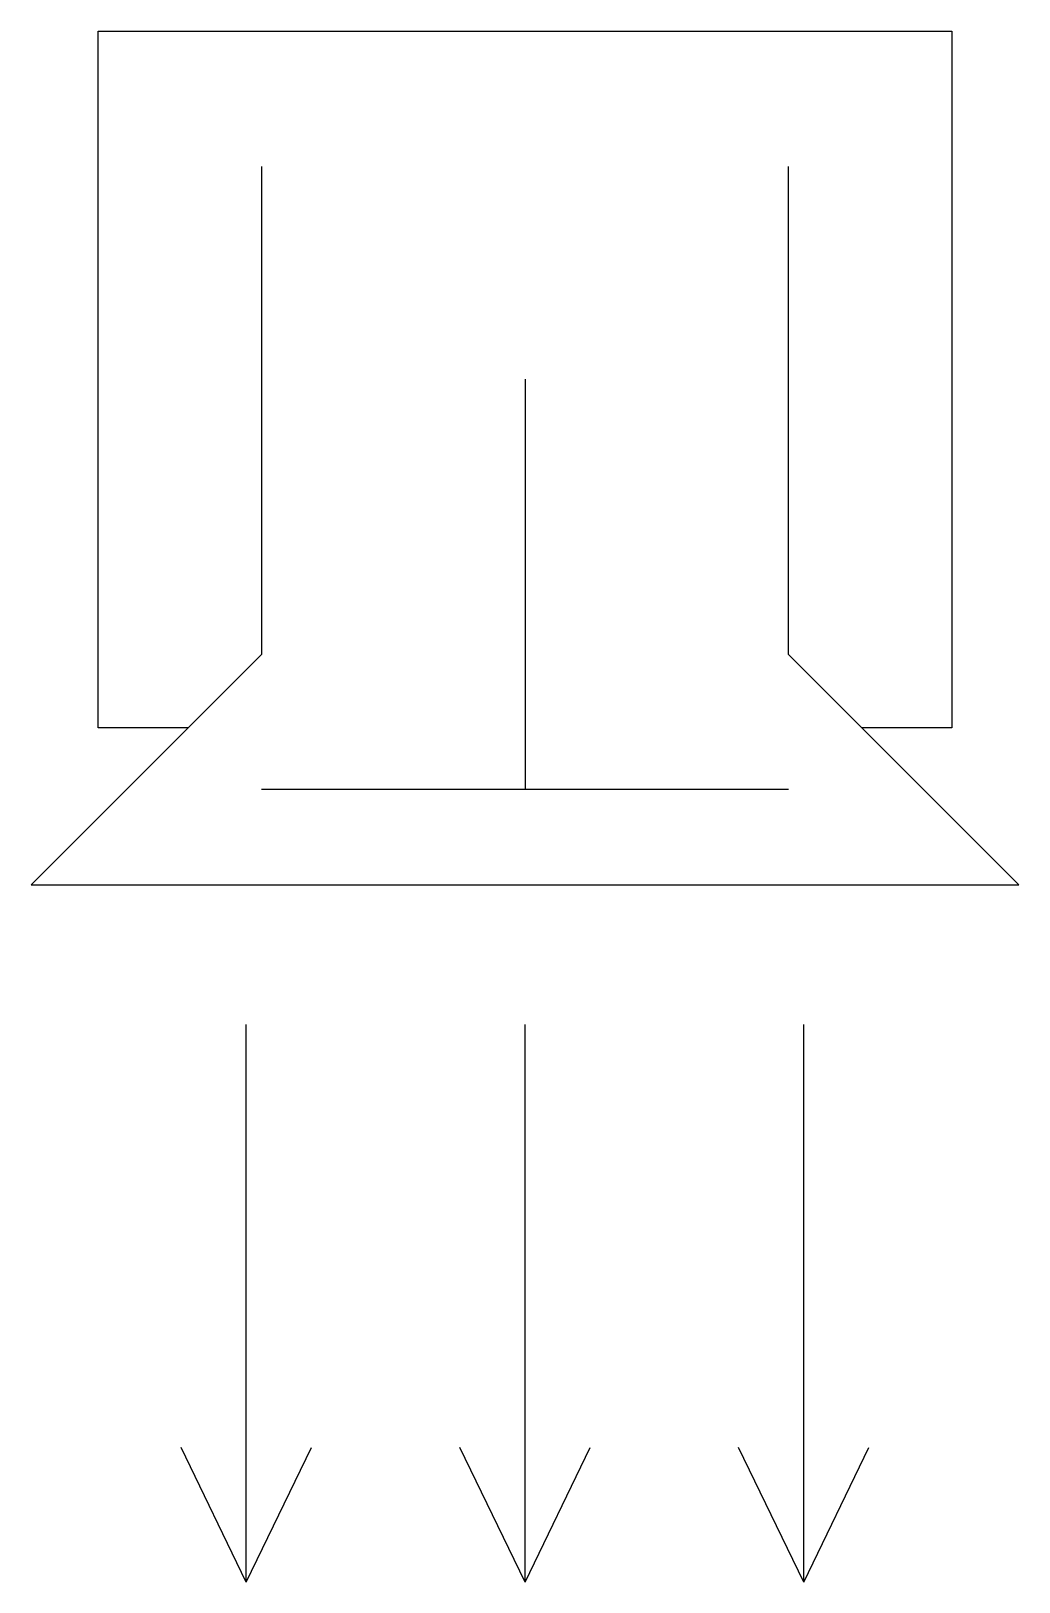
# Model space of a CAD drawing. Header units: millimetres. Extents: x -89 to 89, y -278 to 0.
import ezdxf

# ---------------------------------------------------------------- set-up
doc = ezdxf.new("R2010")
doc.units = ezdxf.units.MM

msp = doc.modelspace()

# ---------------------------------------------------------------- linework, layer by layer
at = {"color": 0, "linetype": 'ByBlock', "lineweight": -2}
for p, q in [((-76.56, -124.93), (-76.56, 0)), ((-76.56, 0), (76.56, 0)), ((-76.56, -124.93), (-76.56, 0)), ((76.56, 0), (76.56, -124.93)), ((-47.29, -24.3), (-47.29, -111.8)), ((47.29, -111.8), (47.29, -24.3)), ((0, -62.46), (0, -135.95)), ((-47.29, -111.8), (-88.61, -153.12)), ((88.61, -153.12), (47.29, -111.8)), ((-60.41, -124.93), (-76.56, -124.93)), ((76.56, -124.93), (60.41, -124.93)), ((-47.29, -135.95), (47.29, -135.95)), ((-88.61, -153.12), (88.61, -153.12)), ((-50, -278.13), (-50, -178.13)), ((0, -278.13), (0, -178.13)), ((50, -278.13), (50, -178.13)), ((-50, -278.13), (-61.68, -254.02)), ((-50, -278.13), (-38.32, -254.02)), ((0, -278.13), (-11.68, -254.02)), ((0, -278.13), (11.68, -254.02)), ((50, -278.13), (38.32, -254.02)), ((50, -278.13), (38.32, -254.02)), ((50, -278.13), (61.68, -254.02))]:
    msp.add_line(p, q, dxfattribs=at)

doc.saveas('drawing.dxf')
